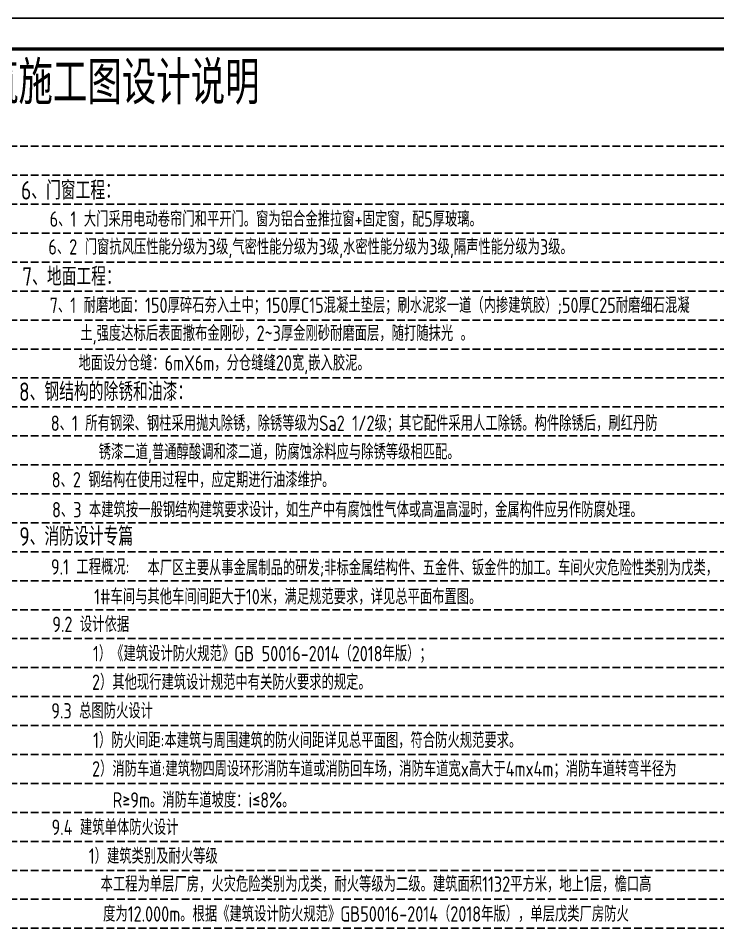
# Model space of a CAD drawing. Extents: x 185245 to 2288779, y -19957 to 815000.
# Drawn here: x 1991663 to 2014398, y 704717 to 734352 of the extents above; entities that cross this region are included whole.
import ezdxf
from ezdxf.enums import TextEntityAlignment as Align

# ---------------------------------------------------------------- set-up
doc = ezdxf.new("R2010")
doc.units = 0
doc.header["$LTSCALE"] = 1000
doc.header["$MEASUREMENT"] = 0
doc.linetypes.add('DASH', pattern=[0.35, 0.25, -0.1])
doc.layers.add('DOTE', color=1, linetype='Continuous')
doc.layers.add('PUB_TITLE', color=4, linetype='Continuous')
doc.styles.add('_HZTXT', font='tssdeng.shx', dxfattribs={"width": 0.7, "bigfont": 'hztxt.shx'})

msp = doc.modelspace()

# ---------------------------------------------------------------- linework, layer by layer
at = {"layer": 'DOTE', "color": 251, "linetype": 'DASH'}
for p, q in [((1965476.2, 730189.9, 0), (2030598, 730189.9, 0)), ((1965476.2, 729248.3, 0), (2030598, 729248.3, 0)), ((1965476.2, 728306.7, 0), (2030598, 728306.7, 0)), ((1965476.2, 727365, 0), (2030598, 727365, 0)), ((1965476.2, 726423.4, 0), (2030598, 726423.4, 0)), ((1965476.2, 725481.8, 0), (2030598, 725481.8, 0)), ((1965476.2, 724540.2, 0), (2030598, 724540.2, 0)), ((1965476.2, 723598.5, 0), (2030598, 723598.5, 0)), ((1965476.2, 722656.9, 0), (2030598, 722656.9, 0)), ((1965476.2, 721715.3, 0), (2030598, 721715.3, 0)), ((1965476.2, 720773.6, 0), (2030598, 720773.6, 0)), ((1965476.2, 719832, 0), (2030598, 719832, 0)), ((1965476.2, 718890.4, 0), (2030598, 718890.4, 0)), ((1965476.2, 717948.8, 0), (2030598, 717948.8, 0)), ((1965476.2, 717007.1, 0), (2030598, 717007.1, 0)), ((1965476.2, 716065.5, 0), (2030598, 716065.5, 0)), ((1965476.2, 715123.9, 0), (2030598, 715123.9, 0)), ((1965476.2, 714182.3, 0), (2030598, 714182.3, 0)), ((1965476.2, 713240.6, 0), (2030598, 713240.6, 0)), ((1965476.2, 712299, 0), (2030598, 712299, 0)), ((1965476.2, 711357.4, 0), (2030598, 711357.4, 0)), ((1965476.2, 710415.8, 0), (2030598, 710415.8, 0)), ((1965476.2, 709474.1, 0), (2030598, 709474.1, 0)), ((1965476.2, 708532.5, 0), (2030598, 708532.5, 0)), ((1965476.2, 707590.9, 0), (2030598, 707590.9, 0)), ((1965476.2, 706649.2, 0), (2030598, 706649.2, 0)), ((1965476.2, 705707.6, 0), (2030598, 705707.6, 0)), ((1965476.2, 704766, 0), (2030598, 704766, 0))]:
    msp.add_line(p, q, dxfattribs=at)
at = {"layer": 'PUB_TITLE', "elevation": 0}
msp.add_lwpolyline([(1962998, 692352.3), (2037298, 692352.3), (2037298, 734352.3), (1962998, 734352.3)], close=True, dxfattribs=at)
at = {"layer": 'PUB_TITLE', "const_width": 100, "elevation": 0}
msp.add_lwpolyline([(1965498, 693352.3), (2036298, 693352.3), (2036298, 733352.3), (1965498, 733352.3)], close=True, dxfattribs=at)

# ---------------------------------------------------------------- texts
at = {"style": '_HZTXT', "width": 0.8}
msp.add_text('建筑施工图设计说明', height=1400, dxfattribs=at).set_placement((1994466.4, 731135.1, 0), align=Align.BOTTOM_CENTER)
for s, height, p in [('6、门窗工程：', 600, (1991755.1, 728457.2, 0)), ('7、地面工程：', 600, (1991793.4, 725654.3, 0)), ('8、钢结构的除锈和油漆：', 600, (1991688.2, 721909.1, 0)), ('8、1 所有钢梁、钢柱采用抛丸除锈，除锈等级为Sa2 1/2级；其它配件采用人工除锈。构件除锈后，刷红丹防', 500, (1992721.2, 720934.8, 0)), ('锈漆二道,普通醇酸调和漆二道，防腐蚀涂料应与除锈等级相匹配。', 500, (1994278, 720005.5, 0)), ('8、2 钢结构在使用过程中，应定期进行油漆维护。', 500, (1992750, 719097, 0)), ('8、3 本建筑按一般钢结构建筑要求设计，如生产中有腐蚀性气体或高温高湿时，金属构件应另作防腐处理。', 500, (1992761.1, 718124.1, 0)), ('9、消防设计专篇', 600, (1991697.6, 717205, 0)), ('9.1 工程概况:', 500, (1992726.5, 716264, 0)), ('9.2 设计依据', 500, (1992770.5, 714397.4, 0)), ('1）《建筑设计防火规范》GB 50016-2014（2018年版）；', 500, (1994091.1, 713444.7, 0)), ('2）其他现行建筑设计规范中有关防火要求的规定。', 500, (1994059.8, 712516.3, 0)), ('9.3 总图防火设计', 500, (1992737, 711584.2, 0)), ('1）防火间距:本建筑与周围建筑的防火间距详见总平面图，符合防火规范要求。', 500, (1994097.4, 710626.6, 0)), ('2）消防车道:建筑物四周设环形消防车道或消防回车场，消防车道宽x高大于4mx4m；消防车道转弯半径为 ', 500, (1994061.5, 709698.6, 0)), ('R≥9m。消防车道坡度：i≤8%%%。', 500, (1994731, 708686.6, 0)), ('9.4 建筑单体防火设计', 500, (1992745.7, 707799, 0)), ('1）建筑类别及耐火等级', 500, (1993955.3, 706862.7, 0))]:
    msp.add_text(s, height=height, dxfattribs=at).set_placement(p)
at = {"color": 1, "style": '_HZTXT', "width": 0.8}
for s, p in [('6、1 大门采用电动卷帘门和平开门。窗为铝合金推拉窗+固定窗，配5厚玻璃。', (1992684.5, 727572.8, 0)), ('6、2 门窗抗风压性能分级为3级,气密性能分级为3级,水密性能分级为3级,隔声性能分级为3级。', (1992642.9, 726668.2, 0)), ('7、1 耐磨地面：150厚碎石夯入土中；150厚C15混凝土垫层；刷水泥浆一道（内掺建筑胶）;50厚C25耐磨细石混凝', (1992685.5, 724769.7, 0)), ('土,强度达标后表面撒布金刚砂，2~3厚金刚砂耐磨面层，随打随抹光 。', (1993679.5, 723858.8, 0)), ('地面设分仓缝：6mX6m，分仓缝缝20宽,嵌入胶泥。 ', (1993620.6, 722893.7, 0))]:
    msp.add_text(s, height=500, dxfattribs=at).set_placement(p)
at = {"color": 2, "style": '_HZTXT', "width": 0.8}
for s, p in [('本厂区主要从事金属制品的研发;非标金属结构件、五金件、钣金件的加工。车间火灾危险性类别为戊类，', (1995863, 716236.3, 0)), ('1#车间与其他车间间距大于10米，满足规范要求，详见总平面布置图。', (1994129, 715294.6, 0)), ('本工程为单层厂房，火灾危险类别为戊类，耐火等级为二级。建筑面积1132平方米，地上1层，檐口高', (1994339.6, 705951.2, 0)), ('度为12.000m。根据《建筑设计防火规范》GB50016-2014（2018年版），单层戊类厂房防火', (1994421.6, 704981.4, 0))]:
    msp.add_text(s, height=500, dxfattribs=at).set_placement(p)

doc.saveas('drawing.dxf')
